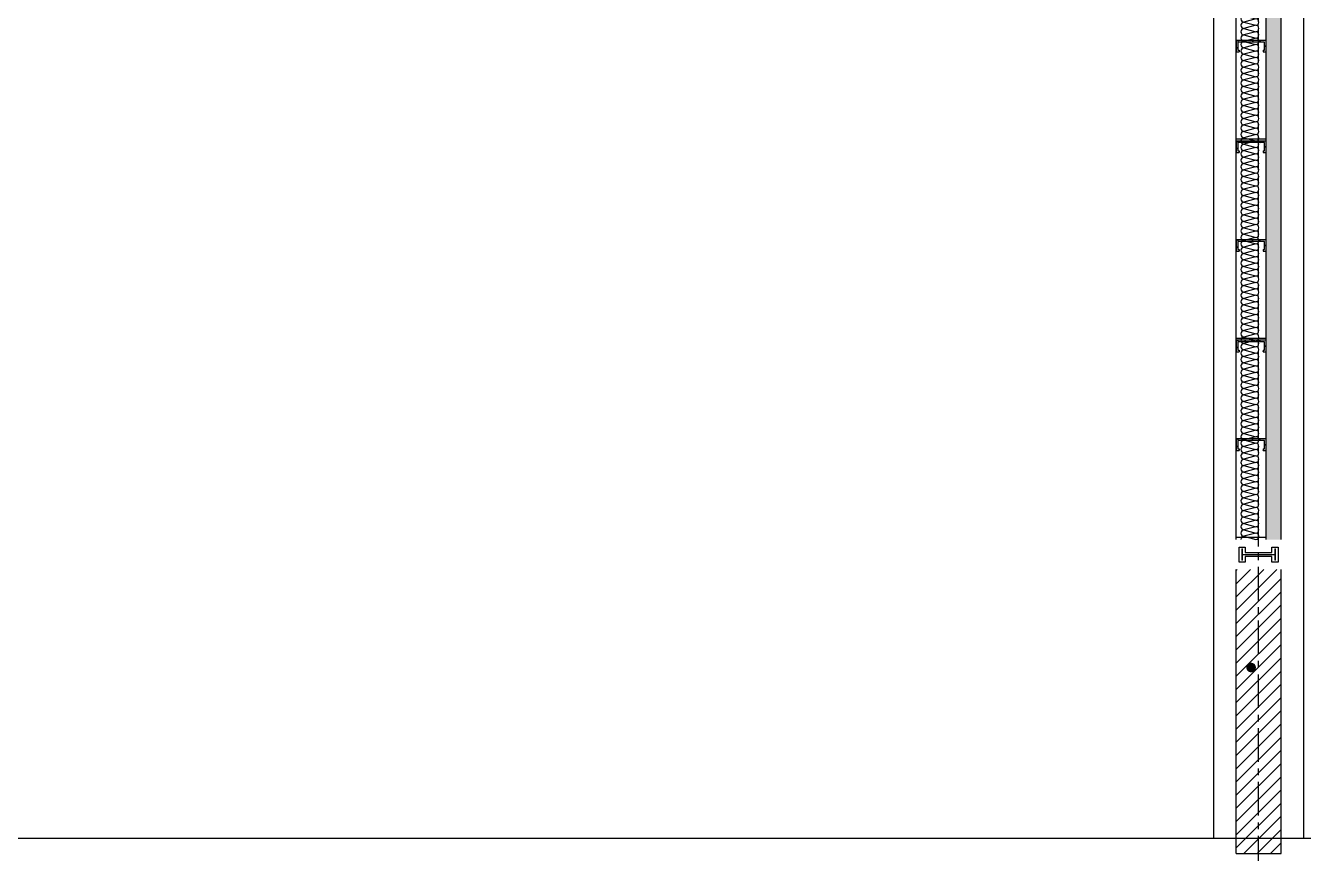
# Model space of a CAD drawing. Extents: x -599358 to 2865263, y -1062760 to 486533.
# Drawn here: x 294411 to 302961, y -701524 to -695985 of the extents above; entities that cross this region are included whole.
import ezdxf

# ---------------------------------------------------------------- set-up
doc = ezdxf.new("R2010")
doc.units = 0
for name, pattern in [('__DASH', [0.35, 0.25, -0.1]), ('CENTER', [2, 1.25, -0.25, 0.25, -0.25]), ('DOTE', [2.42, 2, -0.2, 0.02, -0.2])]:
    doc.linetypes.add(name, pattern=pattern)
for name, color, linetype in [('A-AXIS-DOTE', 14, 'DOTE'), ('A-AXIS-SYMB', 3, 'Continuous'), ('A-HATCH-2', 251, 'Continuous'), ('A-LIN-V', 9, 'Continuous'), ('A-SFCE', 30, 'Continuous'), ('AS-COLN', 6, 'Continuous'), ('AS-WALL', 40, 'Continuous'), ('COLUMN', 9, 'Continuous'), ('DOTE', 1, 'CENTER'), ('PUB_HATCH', 8, 'Continuous'), ('WALL-MOVE', 6, 'Continuous')]:
    doc.layers.add(name, color=color, linetype=linetype)
doc.layers.add('S-col', color=2, linetype='Continuous', lineweight=0)

# ---------------------------------------------------------------- blocks, each defined once
blk = doc.blocks.new('_FZH')
at = {"layer": 'A-HATCH-2'}
blk.add_lwpolyline([(-0.437, -0.25), (-0.437, 0.25), (-0.297, 0.25), (-0.297, 0.067), (0.298, 0.067), (0.298, 0.25), (0.438, 0.25), (0.438, -0.25), (0.298, -0.25), (0.298, -0.068), (-0.297, -0.068), (-0.297, -0.25)], close=True, dxfattribs=at)
at = {"layer": 'S-col'}
blk.add_lwpolyline([(-0.375, -0.188), (-0.375, 0.187), (-0.36, 0.187), (-0.36, 0.005), (0.36, 0.005), (0.36, 0.187), (0.375, 0.187), (0.375, -0.188), (0.36, -0.188), (0.36, -0.005), (-0.36, -0.005), (-0.36, -0.188)], close=True, dxfattribs=at)
blk = doc.blocks.new('CURVEPATTERNLIB$SYSLIB$岩棉板')
at = {"color": 0}
for p, q in [((0, -17), (12, -67)), ((12, -67), (24, -17))]:
    blk.add_line(p, q, dxfattribs=at)
for centre, start, end in [((12, -17), 0, 180), ((0, -67), 270, 0), ((24, -67), 180, 270)]:
    blk.add_arc(centre, 12, start, end, dxfattribs=at)
blk = doc.blocks.new('CURVEPATTERNLIB$SYSLIB$防水材料1')
at = {"layer": 'PUB_HATCH'}
h = blk.add_hatch(dxfattribs=at)
h.set_pattern_fill('ANSI31', color=256, scale=10, angle=90, style=0)
h.set_pattern_definition([(45, (-196995.837, -685381.036), (11.22532015, -11.22532015), [])])
h.paths.add_polyline_path([(35, 0), (0, 0), (0, -100), (35, -100), (35, -90), (30, -90), (30, -95), (5, -95), (5, -5), (30, -5), (30, -10), (35, -10)])
h = blk.add_hatch(dxfattribs=at)
h.set_pattern_fill('ANSI31', color=256, scale=10, angle=90, style=0)
h.set_pattern_definition([(45, (-196695.837, -685381.036), (11.22532015, -11.22532015), [])])
h.paths.add_polyline_path([(335, 0), (300, 0), (300, -100), (335, -100), (335, -90), (330, -90), (330, -95), (305, -95), (305, -5), (330, -5), (330, -10), (335, -10)])
at = {"layer": 'A-LIN-V', "extrusion": (-3.26108e-18, 2.41725e-31, -1)}
blk.add_line((600, 0), (600, -100), dxfattribs=at)
at = {"layer": 'A-LIN-V'}
for p, q in [((30, -10), (35, -10)), ((330, -10), (335, -10)), ((30, -90), (35, -90)), ((330, -90), (335, -90))]:
    blk.add_line(p, q, dxfattribs=at)
at = {"layer": 'A-LIN-V', "extrusion": (-3.26108e-18, 2.41725e-31, -1)}
for points in [[(-35, -10), (-35, 0), (0, 0), (0, -100), (-35, -100), (-35, -90)], [(-335, -10), (-335, 0), (-300, 0), (-300, -100), (-335, -100), (-335, -90)], [(-30, -10), (-30, -5), (-5, -5), (-5, -95), (-30, -95), (-30, -90)], [(-330, -10), (-330, -5), (-305, -5), (-305, -95), (-330, -95), (-330, -90)]]:
    blk.add_lwpolyline(points, dxfattribs=at)
at = {"layer": 'A-LIN-V', "xscale": 0.8142221102150538, "yscale": 0.8108108108108109, "zscale": 0.8142221102150538}
for p in [(0, -20.1), (19.5, -20.1), (39.1, -20.1), (58.6, -20.1), (78.2, -20.1), (97.7, -20.1), (117.2, -20.1), (136.8, -20.1), (156.3, -20.1), (175.9, -20.1), (195.4, -20.1), (215, -20.1), (234.5, -20.1), (254, -20.1), (273.6, -20.1), (293.1, -20.1), (312.7, -20.1), (332.2, -20.1), (351.7, -20.1), (371.3, -20.1), (390.8, -20.1), (410.4, -20.1), (429.9, -20.1), (449.5, -20.1), (469, -20.1), (488.5, -20.1), (508.1, -20.1), (527.6, -20.1), (547.2, -20.1), (566.7, -20.1), (586.2, -20.1)]:
    blk.add_blockref('CURVEPATTERNLIB$SYSLIB$岩棉板', p, dxfattribs=at)

msp = doc.modelspace()

# ---------------------------------------------------------------- hatches: boundary and pattern name
at = {"layer": 'PUB_HATCH'}
h = msp.add_hatch(dxfattribs=at)
h.set_pattern_fill('石膏板', color=256, scale=30, style=0)
h.set_pattern_definition([(45, (2055246.45, -1269879.18), (-75.000002, 75.000002), [24, -82.06602]), (135, (2055413.42, -1269879.18), (-75.000002, -75.000002), [24, -82.06602])])
h.paths.add_polyline_path([(302710.6, -699424), (302810.6, -699424), (302810.6, -689724), (302710.6, -689724)])
h = msp.add_hatch(dxfattribs=at)
h.set_pattern_fill('普通砖', color=256, scale=25, style=0)
h.set_pattern_definition([(45, (2055220.966, -1269855.82), (-44.1941915, 44.1941915), [])])
h.paths.add_polyline_path([(302810.6, -699624), (302510.6, -699624), (302510.6, -701523.8), (302810.6, -701523.8)])

# ---------------------------------------------------------------- linework, layer by layer
at = {"layer": 'A-AXIS-DOTE', "linetype": '__DASH', "ltscale": 2}
msp.add_line((357208.3, -701424), (220825.2, -701424), dxfattribs=at)
at = {"layer": 'A-AXIS-SYMB', "const_width": 32}
msp.add_lwpolyline([(302598.5, -700290.5, 1), (302622.6, -700269.4, 1)], format="xyb", close=True, dxfattribs=at)
at = {"layer": 'A-LIN-V'}
for p, q in [((302710.6, -699424), (302710.6, -689774)), ((302510.6, -699424), (302510.6, -695424))]:
    msp.add_line(p, q, dxfattribs=at)
at = {"layer": 'A-SFCE'}
for p, q in [((302360.6, -701424), (253484.1, -701424)), ((336060.6, -701424), (302960.6, -701424))]:
    msp.add_line(p, q, dxfattribs=at)
at = {"layer": 'AS-WALL'}
for p, q in [((302510.6, -701523.8), (302510.6, -699624)), ((302810.6, -701523.8), (302810.6, -699624)), ((302510.6, -701523.8), (302810.6, -701523.8))]:
    msp.add_line(p, q, dxfattribs=at)
at = {"layer": 'COLUMN'}
msp.add_lwpolyline([(302960.6, -689724), (302960.6, -701424), (302360.6, -701424), (302360.6, -689724), (302960.6, -689724)], dxfattribs=at)
msp.add_lwpolyline([(302960.6, -689724), (302960.6, -701424), (302360.6, -701424), (302360.6, -689724), (302960.6, -689724)], dxfattribs=at)
at = {"layer": 'DOTE', "ltscale": 180}
msp.add_line((302660.6, -707030.8), (302660.6, -683185.7), dxfattribs=at)
at = {"layer": 'WALL-MOVE'}
for p, q in [((302710.6, -699424), (302710.6, -689724)), ((302810.6, -699424), (302810.6, -689724))]:
    msp.add_line(p, q, dxfattribs=at)

# ---------------------------------------------------------------- block references
at = {"layer": 'A-HATCH-2', "xscale": 2.200890239145068, "yscale": 1.999999999990687, "zscale": 1.999999999990687, "rotation": 269.9999999972885}
for p in [(302710.6, -695424), (302710.6, -696757.3), (302710.6, -698090.5)]:
    msp.add_blockref('CURVEPATTERNLIB$SYSLIB$防水材料1', p, dxfattribs=at)
at = {"layer": 'AS-COLN', "xscale": 300, "yscale": 200, "zscale": 200}
msp.add_blockref('_FZH', (302660.6, -699524), dxfattribs=at)

doc.saveas('drawing.dxf')
